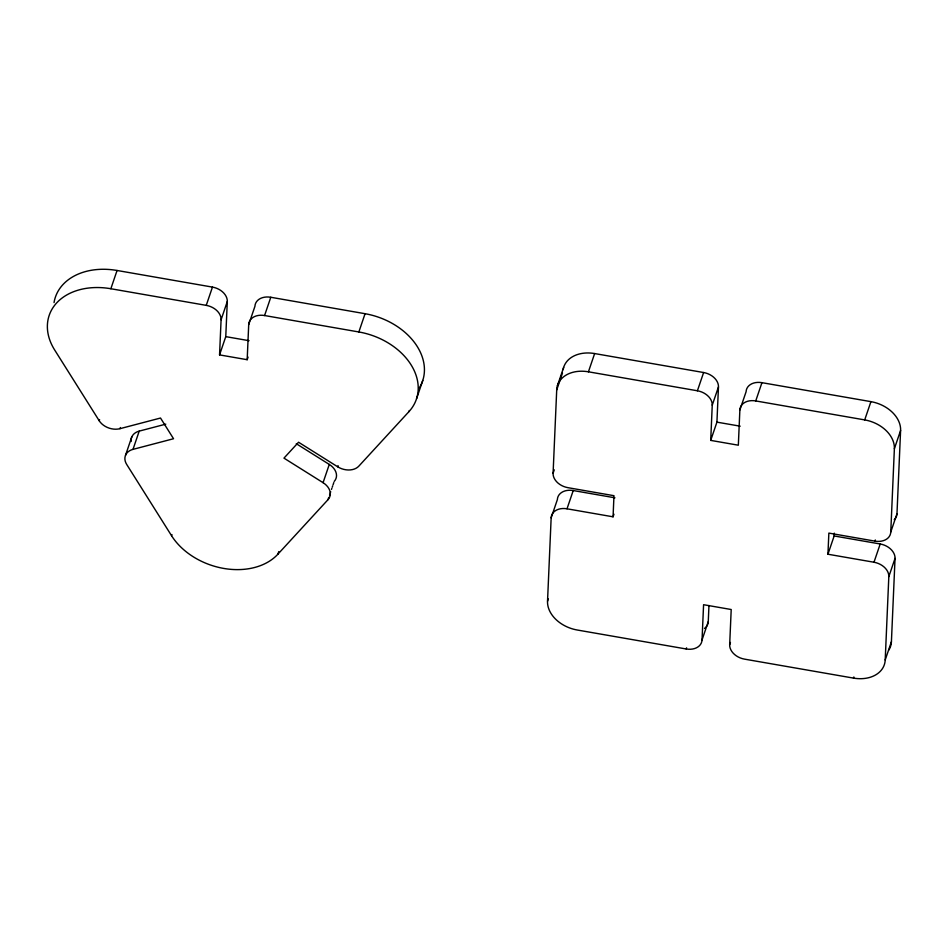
<?xml version="1.0" encoding="UTF-8"?>
<svg xmlns="http://www.w3.org/2000/svg" width="948" height="948" viewBox="0 0 948 948"><rect width="100%" height="100%" fill="white"/><g stroke="black" fill="none" stroke-linecap="round" stroke-linejoin="round"><path stroke-width="1.42" d="M248.068 357.1L247.179 359.707L219.557 354.896L221.085 319.772L227.295 301.511A15.737 11.53 18.8 0 0 212.459 287.102L117.066 270.476A62.959 46.12 18.8 0 0 54.036 302.59M219.557 354.896L225.766 336.635L227.295 301.511M247.179 359.707L248.708 324.595L254.929 306.334A15.737 11.53 18.8 0 1 270.784 297.269L365.063 313.705A62.959 46.12 18.8 0 1 419.383 387.791M708.962 605.523L708.263 621.663L702.041 639.912A15.737 11.53 18.8 0 1 686.186 648.977L577.214 630.005A31.485 23.06 18.8 0 1 547.529 601.198L551.155 517.869L557.365 499.608A15.737 11.53 18.8 0 1 573.232 490.543L614.956 497.807M551.155 517.869A15.737 11.53 18.8 0 1 567.011 508.803L613.06 516.814L613.972 495.697L567.935 487.675A15.737 11.53 18.8 0 1 553.087 473.265L556.713 389.936L562.484 372.991M702.041 639.912L703.582 604.706L731.204 609.517L729.676 644.723A15.737 11.53 18.8 0 0 744.512 659.133L853.484 678.104A31.485 23.06 18.8 0 0 885.207 659.974L891.416 641.713L895.042 558.384A15.737 11.53 18.8 0 0 880.206 543.986L834.157 535.964L827.936 554.225L873.985 562.235A15.737 11.53 18.8 0 1 888.821 576.645L885.207 659.974M827.936 554.225L828.86 533.096L874.909 541.118A15.737 11.53 18.8 0 0 890.765 532.053L896.974 513.792L900.6 430.463A31.485 23.06 18.8 0 0 870.928 401.644L761.943 382.672A15.737 11.53 18.8 0 0 746.088 391.737L739.867 409.998L738.338 445.204L710.716 440.393L712.244 405.187L718.466 386.926A15.737 11.53 18.8 0 0 703.617 372.528L594.645 353.557A31.485 23.06 18.8 0 0 563.148 369.59M710.716 440.393L716.925 422.144L718.466 386.926M834.157 535.964L834.276 533.143M890.765 532.053L894.379 448.724L900.6 430.463M328.766 497.404L327.996 499.691L277.882 554.201A62.959 46.12 18.8 0 1 171.552 535.703L126.688 464.425A15.737 11.53 18.8 0 1 133.004 449.364L173.543 438.734L160.52 418.032L119.969 428.674A15.737 11.53 18.8 0 1 99.196 420.734L54.617 349.907A62.959 46.12 18.8 0 1 56.643 302.945A62.959 46.12 18.8 0 1 110.857 288.737L117.066 270.476M99.196 420.734L99.576 419.585M119.969 428.674L120.36 427.536M125.539 455.253L131.76 436.992M133.004 449.364L139.214 431.115L165.782 424.147M221.085 319.772A15.737 11.53 18.8 0 0 206.249 305.363L212.459 287.102M171.552 535.703L171.944 534.554M248.708 324.595A15.737 11.53 18.8 0 1 264.575 315.53L270.784 297.269M277.882 554.201L278.771 551.594M327.996 499.691A15.737 11.53 18.8 0 0 323.067 482.674L283.962 458.133L298.561 442.242L337.678 466.783A15.737 11.53 18.8 0 0 358.83 466.143L408.944 411.633A62.959 46.12 18.8 0 0 358.854 331.966L365.063 313.705M323.067 482.674L329.288 464.425L296.286 443.711M337.678 466.783L338.069 465.646M329.549 495.129L329.94 493.979M330.319 492.841L330.71 491.704M331.492 489.417L331.871 488.279M332.262 487.142L332.653 485.992M333.044 484.855L333.815 482.568M408.944 411.633L409.335 410.496M416.551 398.717L422.772 380.468M557.412 385.753L563.622 367.504M553.087 473.265L554.26 469.841M556.713 389.936A31.485 23.06 18.8 0 1 588.424 371.806L594.645 353.557M567.011 508.803L573.232 490.543M547.529 601.198L548.311 598.911M613.06 516.814L613.949 514.207M712.244 405.187A15.737 11.53 18.8 0 0 697.408 390.777L703.617 372.528M739.867 409.998A15.737 11.53 18.8 0 1 755.734 400.933L761.943 382.672M686.186 648.977L686.577 647.84M729.676 644.723L730.446 642.448M894.379 448.724A31.485 23.06 18.8 0 0 864.706 419.905L870.928 401.644M874.909 541.118L875.288 539.969M873.985 562.235L880.206 543.986M853.484 678.104L853.875 676.967M888.821 576.645L895.042 558.384M588.424 371.806L697.408 390.777M755.734 400.933L864.706 419.905M110.857 288.737L206.249 305.363M264.575 315.53L358.854 331.966M225.766 336.635L249.04 340.688M716.925 422.144L740.198 426.185M896.974 513.792A15.737 11.53 18.8 0 1 894.201 519.777M891.416 641.713A31.485 23.06 18.8 0 1 888.892 649.984M708.263 621.663A15.737 11.53 18.8 0 1 704.506 628.453M329.288 464.425A15.737 11.53 18.8 0 1 334.206 481.43M131.168 441.495A15.737 11.53 18.8 0 1 139.214 431.115"/></g></svg>
